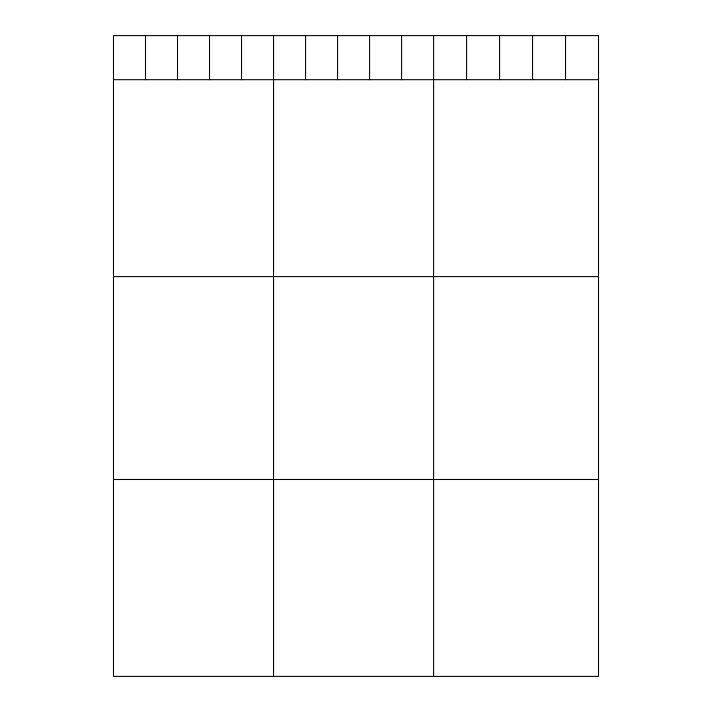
<?xml version="1.0" encoding="UTF-8"?>
<svg xmlns="http://www.w3.org/2000/svg" width="712" height="712" viewBox="0 0 712 712"><rect width="100%" height="100%" fill="white"/><g stroke="black" fill="none" stroke-linecap="round" stroke-linejoin="round"><path stroke-width="1.07" d="M113.484 79.682L598.516 79.682M113.484 276.603L598.516 276.603M113.484 479.488L598.516 479.488M565.533 35.6L565.533 79.682M532.549 35.6L532.549 79.682M499.566 35.6L499.566 79.682M466.582 35.6L466.582 79.682M433.608 35.6L433.608 676.4M401.595 35.6L401.595 79.682M369.581 35.6L369.581 79.682M337.568 35.6L337.568 79.682M305.555 35.6L305.555 79.682M273.542 35.6L273.542 676.4M241.537 35.6L241.537 79.682M209.524 35.6L209.524 79.682M177.51 35.6L177.51 79.682M145.497 35.6L145.497 79.682M598.516 35.6L113.484 35.6L113.484 676.4L598.516 676.4L598.516 35.6"/></g></svg>
